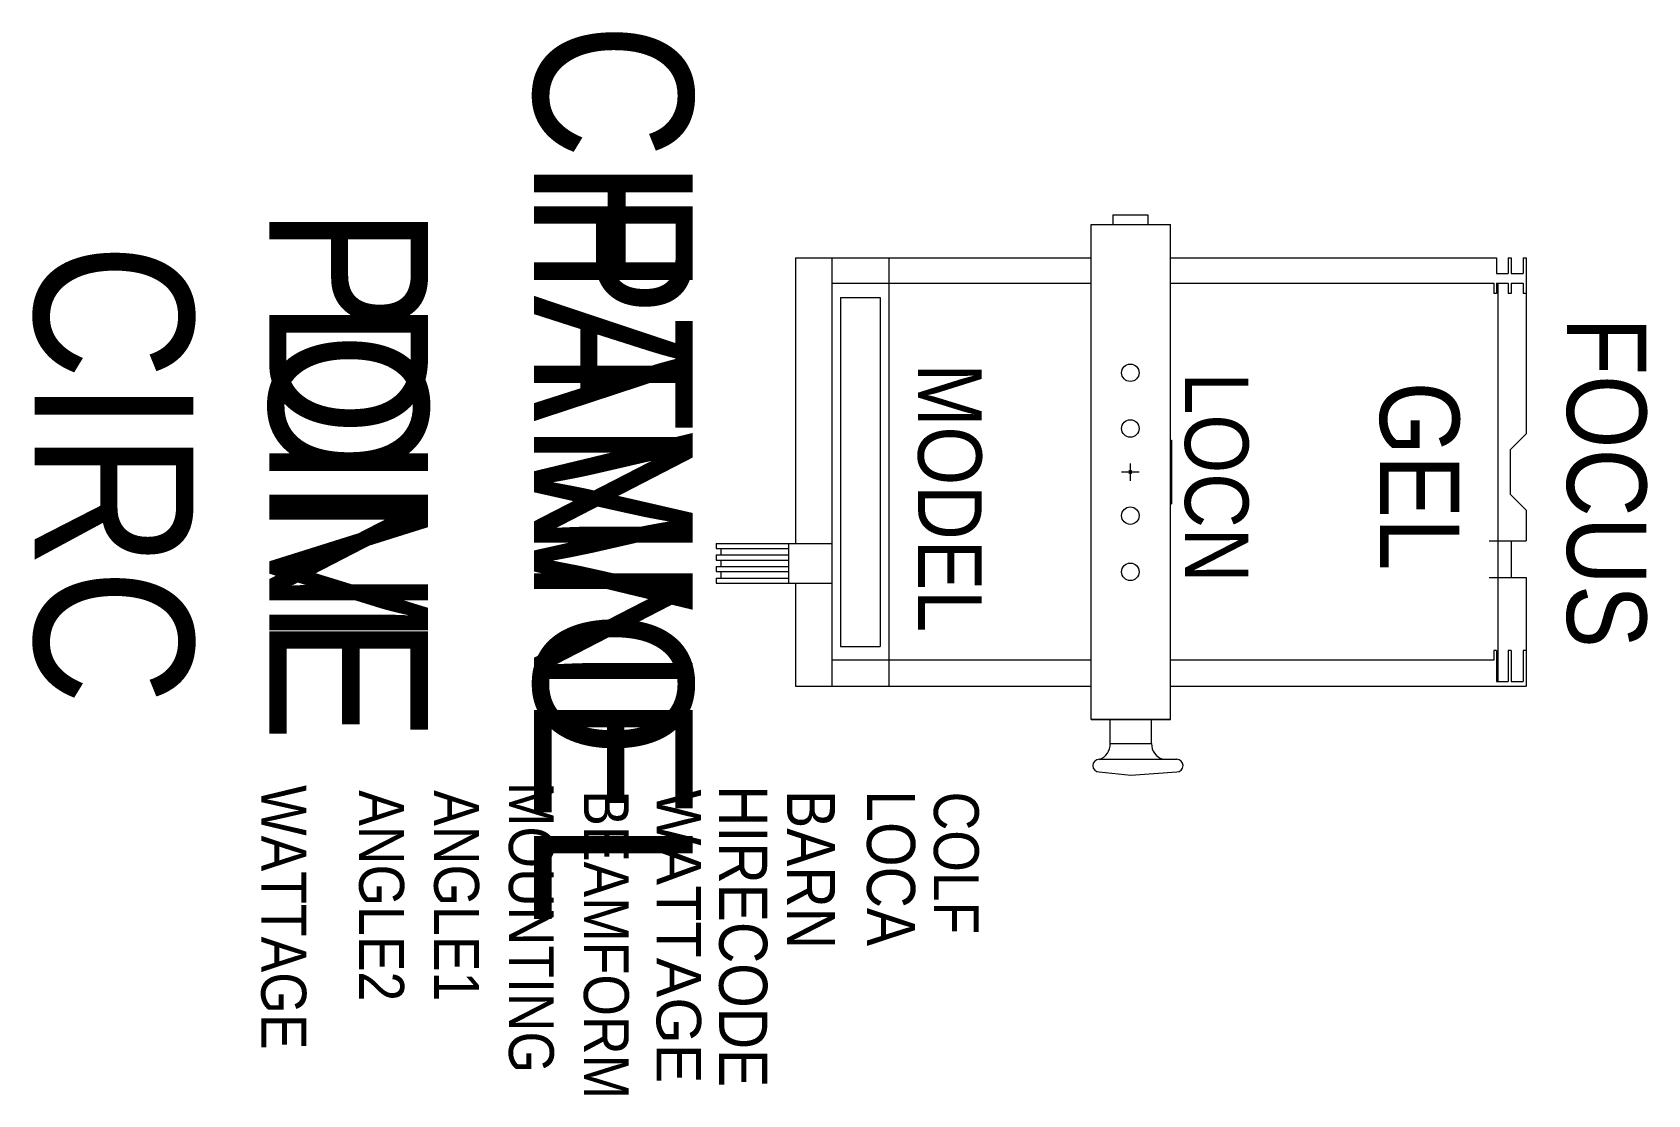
# Model space of a CAD drawing. Extents: x -1141 to -124, y -3684 to -3015.
import ezdxf
from ezdxf.enums import TextEntityAlignment as Align

# ---------------------------------------------------------------- set-up
doc = ezdxf.new("R2010")
doc.units = 0
doc.header["$MEASUREMENT"] = 0
doc.header["$PDMODE"] = 3
doc.layers.get('0').update_dxf_attribs({"linetype": 'CONTINUOUS'})
for name, color, linetype in [('CHANNEL', 3, 'CONTINUOUS'), ('CIRC', 6, 'CONTINUOUS'), ('DIMMER', 4, 'CONTINUOUS'), ('FOCUS', 2, 'CONTINUOUS'), ('GEL', 1, 'CONTINUOUS'), ('LANTERNS', 4, 'CONTINUOUS'), ('LOCATION', 7, 'CONTINUOUS'), ('MODEL', 6, 'CONTINUOUS'), ('PATCH', 5, 'CONTINUOUS'), ('PATCH2', 5, 'CONTINUOUS')]:
    doc.layers.add(name, color=color, linetype=linetype)

msp = doc.modelspace()

# ---------------------------------------------------------------- linework, layer by layer
for p, q in [((-461.1, -3129.8), (-461.1, -3135.8)), ((-461.1, -3129.8), (-439.1, -3129.8)), ((-439.1, -3129.8), (-439.1, -3135.8)), ((-474.7, -3447.8), (-474.7, -3135.8)), ((-474.7, -3135.8), (-424.7, -3135.8)), ((-424.7, -3447.8), (-424.7, -3135.8)), ((-660.9, -3156.8), (-660.9, -3336.8)), ((-660.9, -3156.8), (-474.7, -3156.8)), ((-638, -3156.8), (-638, -3426.8)), ((-602.1, -3156.8), (-602.1, -3336.8)), ((-424.7, -3156.8), (-219.6, -3156.8)), ((-219.6, -3156.8), (-219.6, -3166.8)), ((-212.1, -3156.8), (-212.1, -3166.8)), ((-212.1, -3156.8), (-210.2, -3156.8)), ((-210.2, -3156.8), (-210.2, -3166.8)), ((-202.7, -3156.8), (-202.7, -3166.8)), ((-202.7, -3156.8), (-200.8, -3156.8)), ((-200.8, -3156.8), (-200.8, -3267.8)), ((-638, -3172.8), (-474.7, -3172.8)), ((-424.7, -3172.8), (-221.1, -3172.8)), ((-221.1, -3172.8), (-221.1, -3179.3)), ((-219.6, -3166.8), (-212.1, -3166.8)), ((-219.6, -3172.8), (-219.6, -3179.3)), ((-219.6, -3172.8), (-212.1, -3172.8)), ((-218.6, -3172.8), (-218.6, -3423.8)), ((-212.1, -3172.8), (-212.1, -3179.3)), ((-210.2, -3166.8), (-202.7, -3166.8)), ((-210.2, -3172.8), (-202.7, -3172.8)), ((-210.2, -3172.8), (-210.2, -3179.3)), ((-202.7, -3172.8), (-202.7, -3179.3)), ((-632.6, -3181.8), (-632.6, -3401.8)), ((-632.6, -3181.8), (-607.6, -3181.8)), ((-607.6, -3181.8), (-607.6, -3401.8)), ((-219.6, -3179.3), (-221.1, -3179.3)), ((-210.2, -3179.3), (-212.1, -3179.3)), ((-200.8, -3179.3), (-202.7, -3179.3)), ((-424.7, -3271.8), (-424.1, -3271.8)), ((-424.1, -3271.8), (-424.1, -3311.8)), ((-200.8, -3267.8), (-210.8, -3277.8)), ((-210.8, -3277.8), (-210.8, -3305.8)), ((-455.6, -3291.8), (-444.6, -3291.8)), ((-450.1, -3286.4), (-450.1, -3297.4)), ((-210.8, -3305.8), (-200.8, -3315.8)), ((-424.7, -3311.8), (-424.1, -3311.8)), ((-200.8, -3315.8), (-200.8, -3335.2)), ((-224.1, -3335.2), (-200.8, -3335.2)), ((-210.2, -3335.2), (-210.2, -3358.3)), ((-710.9, -3336.8), (-638, -3336.8)), ((-710.9, -3336.8), (-710.9, -3340.1)), ((-710.9, -3340.1), (-665.3, -3340.1)), ((-710.9, -3344.1), (-665.3, -3344.1)), ((-710.9, -3344.1), (-710.9, -3347.3)), ((-707.9, -3340.1), (-707.9, -3344.1)), ((-665.3, -3336.8), (-665.3, -3361.8)), ((-602.1, -3336.8), (-602.1, -3426.8)), ((-710.9, -3347.3), (-665.3, -3347.3)), ((-710.9, -3351.3), (-665.3, -3351.3)), ((-710.9, -3351.3), (-710.9, -3354.6)), ((-710.9, -3354.6), (-665.3, -3354.6)), ((-707.9, -3347.3), (-707.9, -3351.3)), ((-707.9, -3354.6), (-707.9, -3358.6)), ((-710.9, -3358.6), (-665.3, -3358.6)), ((-710.9, -3358.6), (-710.9, -3361.8)), ((-710.9, -3361.8), (-638, -3361.8)), ((-660.9, -3361.8), (-660.9, -3426.8)), ((-224.1, -3358.3), (-200.8, -3358.3)), ((-200.8, -3358.3), (-200.8, -3426.8)), ((-632.6, -3401.8), (-607.6, -3401.8)), ((-219.6, -3404.3), (-221.1, -3404.3)), ((-221.1, -3404.3), (-221.1, -3410.3)), ((-219.6, -3404.3), (-219.6, -3423.8)), ((-212.1, -3404.3), (-212.1, -3423.8)), ((-210.2, -3404.3), (-212.1, -3404.3)), ((-210.2, -3404.3), (-210.2, -3423.8)), ((-202.7, -3404.3), (-202.7, -3423.8)), ((-200.8, -3404.3), (-202.7, -3404.3)), ((-474.7, -3410.3), (-638, -3410.3)), ((-221.1, -3410.3), (-424.7, -3410.3)), ((-660.9, -3426.8), (-474.7, -3426.8)), ((-424.7, -3426.8), (-200.8, -3426.8)), ((-219.6, -3423.8), (-212.1, -3423.8)), ((-210.2, -3423.8), (-202.7, -3423.8)), ((-474.7, -3447.8), (-424.7, -3447.8)), ((-424.7, -3447.8), (-474.7, -3447.8)), ((-462.7, -3462.8), (-462.7, -3447.8)), ((-436.7, -3462.8), (-436.7, -3447.8)), ((-462.7, -3462.8), (-436.7, -3462.8)), ((-469.7, -3472.8), (-420.9, -3472.8)), ((-469.7, -3480.8), (-449.7, -3482.8)), ((-449.7, -3482.8), (-420.9, -3480.8))]:
    msp.add_line(p, q)
for centre in [(-450.1, -3229.3), (-450.1, -3264.4), (-450.1, -3319.3), (-450.1, -3354.7)]:
    msp.add_circle(centre, 5.5)
for centre, radius, start, end in [((-472.9, -3463.2), 10.2, 288.0473, 1.9687), ((-426.7, -3463.3), 9.99, 177.3184, 252.6657), ((-469.7, -3476.8), 4, 90, 270), ((-420.9, -3476.8), 4, 270, 90)]:
    msp.add_arc(centre, radius, start, end)
msp.add_point((-450.1, -3291.8))

# ---------------------------------------------------------------- texts
at = {"layer": 'CHANNEL', "width": 0.89}
msp.add_attdef('CHANNEL', text='', height=100, rotation=270, dxfattribs=at).set_placement((-825.6, -3293.1), align=Align.CENTER)
at = {"layer": 'CIRC', "width": 0.89}
msp.add_attdef('CIRC', text='', height=100, rotation=270, dxfattribs=at).set_placement((-1140.1, -3293.1), align=Align.CENTER)
at = {"layer": 'DIMMER', "width": 0.89}
msp.add_attdef('DIM', text='', height=100, rotation=270, dxfattribs=at).set_placement((-992.3, -3292.3), align=Align.CENTER)
at = {"layer": 'FOCUS', "color": 30, "width": 0.89}
msp.add_attdef('FOCUS', text='', height=50, rotation=270, dxfattribs=at).set_placement((-175.1, -3298.5), align=Align.CENTER)
at = {"layer": 'GEL', "width": 0.89}
msp.add_attdef('GEL', text='', height=50, rotation=270, dxfattribs=at).set_placement((-292.9, -3294.4), align=Align.CENTER)
at = {"layer": 'LANTERNS', "color": 0, "width": 0.89, "flags": 1}
for tag, p, s, height in [('WATTAGE', (-997.3, -3489.1, 0), '2000', 28.3), ('ANGLE2', (-935.7, -3492.3), '58', 28.3), ('ANGLE1', (-888.5, -3492.3), '4', 28.3), ('MOUNTING', (-841.4, -3487.1), 'STANDARD HOOK CLAMP', 28.305), ('BEAMFORM', (-794.2, -3492.3), 'C', 28.3), ('HIRECODE', (-709, -3489.1), '', 30.3), ('BARN', (-666.3, -3492.2), '1', 30.3), ('LOCA', (-615.9, -3492.3), '', 30.3), ('COLF', (-573.8, -3493.2), 'N', 28.3)]:
    msp.add_attdef(tag, p, s, height=height, rotation=270, dxfattribs=at)
at = {"layer": 'LANTERNS', "color": 0, "flags": 1}
msp.add_attdef('WATTAGE', (-748.4, -3491.8), '2000', height=28, rotation=270, dxfattribs=at)
at = {"layer": 'LOCATION', "width": 0.89}
msp.add_attdef('LOCN', text='', height=40, rotation=270, dxfattribs=at).set_placement((-415.7, -3295.2), align=Align.CENTER)
at = {"layer": 'MODEL', "width": 0.89}
msp.add_attdef('MODEL', text='Alt PC', height=40, rotation=270, dxfattribs=at).set_placement((-583.7, -3308.1), align=Align.CENTER)
at = {"layer": 'PATCH', "width": 0.89}
msp.add_attdef('PONE', text='', height=100, rotation=270, dxfattribs=at).set_placement((-992.3, -3293.1), align=Align.CENTER)
at = {"layer": 'PATCH2', "width": 0.89}
msp.add_attdef('PTWO', text='', height=100, rotation=270, dxfattribs=at).set_placement((-825.6, -3293.1), align=Align.CENTER)

doc.saveas('drawing.dxf')
